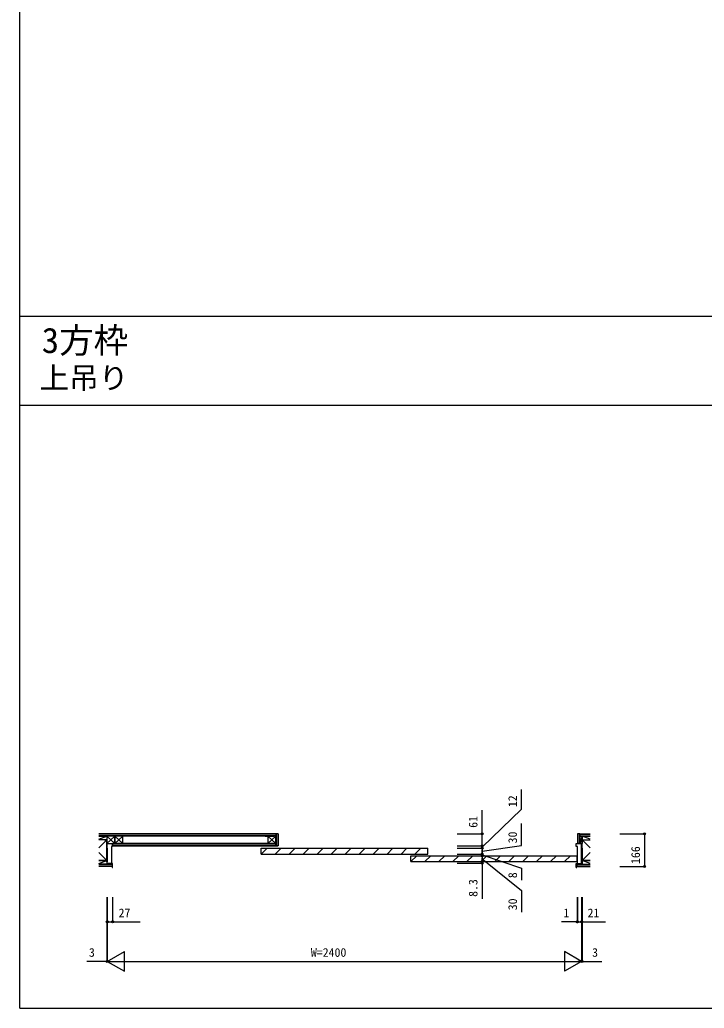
# Model space of a CAD drawing. Units: millimetres, scale not verified. Extents: x -14341 to 14340, y -10000 to 10000.
# Drawn here: x -14341 to -10877, y -10000 to -5000 of the extents above; entities that cross this region are included whole.
import ezdxf
from ezdxf.enums import TextEntityAlignment as Align

# ---------------------------------------------------------------- set-up
doc = ezdxf.new("R2010")
doc.units = ezdxf.units.MM
doc.header["$LTSCALE"] = 50
for name, color, linetype in [('0-0_0', 7, 'Continuous'), ('0-2_YKK_B1', 4, 'Continuous'), ('0-4_YKK_F1', 7, 'Continuous'), ('0-5_YKK_N1', 2, 'Continuous'), ('0-6_YKK_Z1', 7, 'Continuous')]:
    doc.layers.add(name, color=color, linetype=linetype)
doc.styles.add('ＭＳ ゴシック', font='')
doc.styles.get('ＭＳ ゴシック').set_extended_font_data('MS Gothic')

msp = doc.modelspace()

# ---------------------------------------------------------------- linework, layer by layer
at = {"layer": '0-2_YKK_B1'}
for p, q in [((-13897.6, -9167.3), (-13870.6, -9167.3)), ((-13897.6, -9268.3), (-13897.6, -9167.3)), ((-13870.6, -9182.5), (-13876.6, -9182.5)), ((-13876.6, -9182.5), (-13876.6, -9268.3)), ((-13870.6, -9182.5), (-13870.6, -9167.3)), ((-13118.6, -9190.8), (-12276.6, -9190.8)), ((-13118.6, -9220.8), (-13118.6, -9190.8)), ((-13118.6, -9220.8), (-13088.6, -9190.8)), ((-13017.89, -9190.8), (-13047.89, -9220.8)), ((-12947.18, -9190.8), (-12977.18, -9220.8)), ((-12876.47, -9190.8), (-12906.47, -9220.8)), ((-12805.76, -9190.8), (-12835.76, -9220.8)), ((-12735.05, -9190.8), (-12765.05, -9220.8)), ((-12664.34, -9190.8), (-12694.34, -9220.8)), ((-12593.63, -9190.8), (-12623.63, -9220.8)), ((-12522.91, -9190.8), (-12552.91, -9220.8)), ((-12452.2, -9190.8), (-12482.2, -9220.8)), ((-12381.49, -9190.8), (-12411.49, -9220.8)), ((-12310.78, -9190.8), (-12340.78, -9220.8)), ((-12276.6, -9220.8), (-12276.6, -9190.8)), ((-11497.6, -9268.3), (-11497.6, -9167.3)), ((-13118.6, -9220.8), (-12276.6, -9220.8)), ((-12361.6, -9228.8), (-11519.6, -9228.8)), ((-12361.6, -9258.8), (-12361.6, -9228.8)), ((-12361.6, -9258.8), (-12331.6, -9228.8)), ((-12260.89, -9228.8), (-12290.89, -9258.8)), ((-12190.18, -9228.8), (-12220.18, -9258.8)), ((-12119.47, -9228.8), (-12149.47, -9258.8)), ((-12048.76, -9228.8), (-12078.76, -9258.8)), ((-11978.05, -9228.8), (-12008.05, -9258.8)), ((-11907.34, -9228.8), (-11937.34, -9258.8)), ((-11836.63, -9228.8), (-11866.63, -9258.8)), ((-11765.91, -9228.8), (-11795.91, -9258.8)), ((-11695.2, -9228.8), (-11725.2, -9258.8)), ((-11624.49, -9228.8), (-11654.49, -9258.8)), ((-11553.78, -9228.8), (-11583.78, -9258.8)), ((-11519.6, -9258.8), (-11519.6, -9228.8)), ((-13870.6, -9268.3), (-13897.6, -9268.3)), ((-13873.1, -9288.3), (-13870.6, -9288.3)), ((-13870.6, -9288.3), (-13870.6, -9268.3)), ((-12361.6, -9258.8), (-11519.6, -9258.8)), ((-11524.6, -9288.3), (-11522.1, -9288.3))]:
    msp.add_line(p, q, dxfattribs=at)
for points in [[(-11518.6, -9268.3), (-11518.6, -9182.5), (-11524.6, -9182.5), (-11524.6, -9167.3), (-11497.6, -9167.3)], [(-11524.6, -9288.3), (-11524.6, -9268.3), (-11497.6, -9268.3)]]:
    msp.add_lwpolyline(points, dxfattribs=at)
at = {"layer": '0-4_YKK_F1'}
for p, q in [((-14340.6, -10000.3), (-14340.6, 9999.7)), ((-14340.6, -6500.3), (14159.4, -6500.3)), ((-14340.6, -6950.3), (14159.4, -6950.3)), ((-14340.6, -10000.3), (14340.42, -10000.3))]:
    msp.add_line(p, q, dxfattribs=at)
at = {"layer": '0-5_YKK_N1'}
for p, q in [((-12126.6, -9117.8), (-12001.6, -9117.8)), ((-11304.6, -9117.8), (-11179.6, -9117.8)), ((-11179.6, -9117.8), (-11179.6, -9283.8)), ((-12126.6, -9178.8), (-12001.6, -9178.8)), ((-12126.6, -9178.8), (-12001.6, -9178.8)), ((-12126.6, -9190.8), (-12001.6, -9190.8)), ((-12126.6, -9190.8), (-12001.6, -9190.8)), ((-12001.6, -9178.8), (-12001.6, -9158.8)), ((-12001.6, -9178.8), (-12001.6, -9190.8)), ((-12001.6, -9178.8), (-12001.6, -9190.8)), ((-12001.6, -9190.8), (-12001.6, -9210.8)), ((-12001.6, -9190.8), (-12001.6, -9220.8)), ((-12126.6, -9220.8), (-12001.6, -9220.8)), ((-12126.6, -9220.8), (-12001.6, -9220.8)), ((-12126.6, -9228.8), (-12001.6, -9228.8)), ((-12126.6, -9228.8), (-12001.6, -9228.8)), ((-12001.6, -9220.8), (-12001.6, -9200.8)), ((-12001.6, -9220.8), (-12001.6, -9228.8)), ((-12001.6, -9220.8), (-12001.6, -9228.8)), ((-12001.6, -9228.8), (-12001.6, -9258.8)), ((-12001.6, -9228.8), (-12001.6, -9248.8)), ((-12001.6, -9258.8), (-12001.6, -9238.8)), ((-12126.6, -9258.8), (-12001.6, -9258.8)), ((-12126.6, -9258.8), (-12001.6, -9258.8)), ((-12126.6, -9267.1), (-12001.6, -9267.1)), ((-12001.6, -9258.8), (-12001.6, -9267.1)), ((-12001.6, -9267.1), (-12001.6, -9447.1)), ((-11304.6, -9283.8), (-11179.6, -9283.8)), ((-13900.6, -9438.3), (-13900.6, -9763.3)), ((-13897.6, -9438.3), (-13897.6, -9563.3)), ((-13897.6, -9438.3), (-13897.6, -9763.3)), ((-13897.6, -9438.3), (-13897.6, -9763.3)), ((-13870.6, -9438.3), (-13870.6, -9563.3)), ((-11519.6, -9438.3), (-11519.6, -9563.3)), ((-11518.6, -9438.3), (-11518.6, -9563.3)), ((-11518.6, -9438.3), (-11518.6, -9563.3)), ((-11497.6, -9438.3), (-11497.6, -9563.3)), ((-11497.6, -9438.3), (-11497.6, -9763.3)), ((-11497.6, -9438.3), (-11497.6, -9763.3)), ((-11494.6, -9438.3), (-11494.6, -9763.3)), ((-11519.6, -9563.3), (-11599.6, -9563.3)), ((-11518.6, -9563.3), (-11519.6, -9563.3)), ((-11518.6, -9563.3), (-11498.6, -9563.3)), ((-13897.6, -9763.3), (-13811, -9713.3)), ((-13811, -9813.3), (-13811, -9713.3)), ((-11497.6, -9763.3), (-11584.2, -9713.3)), ((-11584.2, -9713.3), (-11584.2, -9813.3)), ((-13900.6, -9763.3), (-14000.6, -9763.3)), ((-13897.6, -9763.3), (-13900.6, -9763.3)), ((-13897.6, -9763.3), (-13877.6, -9763.3)), ((-13897.6, -9763.3), (-13811, -9813.3)), ((-13892.6, -9763.3), (-11499.6, -9763.3)), ((-11497.6, -9763.3), (-11584.2, -9813.3)), ((-11497.6, -9763.3), (-11517.6, -9763.3)), ((-11497.6, -9763.3), (-11494.6, -9763.3)), ((-11494.6, -9763.3), (-11394.6, -9763.3))]:
    msp.add_line(p, q, dxfattribs=at)
for points in [[(-12001.6, -9184.8), (-11801.6, -8993.27), (-11801.6, -8893.27)], [(-12001.6, -9178.8), (-12001.6, -9117.8), (-12001.6, -8997.8)], [(-12001.6, -9205.8), (-11801.6, -9176.4), (-11801.6, -9066.4)], [(-12001.6, -9224.8), (-11801.6, -9292.47), (-11801.6, -9352.47)], [(-12001.6, -9243.8), (-11801.6, -9404.73), (-11801.6, -9514.73)], [(-13897.6, -9563.3), (-13870.6, -9563.3), (-13730.6, -9563.3)], [(-11518.6, -9563.3), (-11497.6, -9563.3), (-11377.6, -9563.3)]]:
    msp.add_lwpolyline(points, dxfattribs=at)
for centre in [(-12001.6, -9117.8), (-11179.6, -9117.8), (-12001.6, -9178.8), (-12001.6, -9178.8), (-12001.6, -9190.8), (-12001.6, -9190.8), (-12001.6, -9220.8), (-12001.6, -9220.8), (-12001.6, -9228.8), (-12001.6, -9228.8), (-12001.6, -9258.8), (-12001.6, -9258.8), (-12001.6, -9267.1), (-11179.6, -9283.8), (-13897.6, -9563.3), (-13870.6, -9563.3), (-11519.6, -9563.3), (-11518.6, -9563.3), (-11518.6, -9563.3), (-11497.6, -9563.3), (-13897.6, -9763.3), (-11494.6, -9763.3)]:
    msp.add_circle(centre, 5, dxfattribs=at)
at = {"layer": '0-6_YKK_Z1'}
for p, q in [((-13045.1, -9117.8), (-13940.6, -9117.8)), ((-13045.1, -9119.8), (-13940.6, -9119.8)), ((-13045.1, -9128.3), (-13940.6, -9128.3)), ((-13912.6, -9130.3), (-13940.6, -9130.3)), ((-13940.6, -9145.3), (-13900.6, -9130.3)), ((-13045.1, -9130.3), (-13940.6, -9130.3)), ((-13940.6, -9188.3), (-13900.6, -9148.3)), ((-13912.6, -9130.3), (-13900.6, -9130.3)), ((-13912.6, -9148.3), (-13900.6, -9148.3)), ((-13054.1, -9130.3), (-13905.6, -9130.3)), ((-13900.6, -9166.3), (-13859.6, -9130.3)), ((-13900.6, -9130.3), (-13859.6, -9166.3)), ((-13900.6, -9253.3), (-13900.6, -9148.3)), ((-13859.6, -9166.3), (-13818.6, -9130.3)), ((-13859.6, -9130.3), (-13818.6, -9166.3)), ((-13099.1, -9130.3), (-13054.6, -9130.3)), ((-13086.1, -9166.3), (-13045.1, -9130.3)), ((-13086.1, -9130.3), (-13045.1, -9166.3)), ((-13045.1, -9117.8), (-13045.1, -9178.8)), ((-13045.1, -9117.8), (-13045.1, -9178.8)), ((-13032.6, -9117.8), (-13045.1, -9117.8)), ((-13045.1, -9117.8), (-13045.1, -9130.3)), ((-13043.1, -9117.8), (-13043.1, -9178.8)), ((-13034.6, -9117.8), (-13034.6, -9178.8)), ((-13032.6, -9117.8), (-13032.6, -9178.8)), ((-11519.1, -9117.8), (-11519.1, -9167.3)), ((-11506.6, -9117.8), (-11519.1, -9117.8)), ((-11517.1, -9117.8), (-11517.1, -9167.3)), ((-11508.6, -9117.8), (-11508.6, -9167.3)), ((-11506.6, -9117.8), (-11454.6, -9117.8)), ((-11506.6, -9117.8), (-11506.6, -9130.3)), ((-11506.6, -9117.8), (-11506.6, -9167.3)), ((-11506.6, -9119.8), (-11454.6, -9119.8)), ((-11506.6, -9128.3), (-11454.6, -9128.3)), ((-11506.6, -9130.3), (-11454.6, -9130.3)), ((-11494.6, -9130.3), (-11506.6, -9166.3)), ((-11494.6, -9130.3), (-11454.6, -9130.3)), ((-11454.6, -9145.3), (-11494.6, -9130.3)), ((-11494.6, -9130.3), (-11494.6, -9148.3)), ((-11494.6, -9148.3), (-11454.6, -9148.3)), ((-11494.6, -9253.3), (-11494.6, -9148.3)), ((-11454.6, -9188.3), (-11494.6, -9148.3)), ((-13900.6, -9260.3), (-13897.6, -9190.3)), ((-13900.6, -9190.3), (-13897.6, -9260.3)), ((-13045.1, -9166.3), (-13871.1, -9166.3)), ((-13870.6, -9166.3), (-13045.1, -9166.3)), ((-13870.6, -9166.3), (-13870.6, -9178.8)), ((-13870.6, -9168.3), (-13045.1, -9168.3)), ((-13870.6, -9176.8), (-13045.1, -9176.8)), ((-13870.6, -9178.8), (-13045.1, -9178.8)), ((-13045.1, -9178.77), (-13045.1, -9166.3)), ((-13045.1, -9166.3), (-13045.1, -9178.8)), ((-13032.6, -9178.8), (-13045.1, -9178.8)), ((-13044.4, -9178.8), (-13034.6, -9178.8)), ((-11506.6, -9167.3), (-11519.1, -9167.3)), ((-11497.6, -9260.3), (-11494.6, -9190.3)), ((-13940.6, -9213.3), (-13900.6, -9253.3)), ((-11454.6, -9213.3), (-11494.6, -9253.3)), ((-13900.6, -9253.3), (-13940.6, -9253.3)), ((-13940.6, -9268.3), (-13900.6, -9253.3)), ((-13900.6, -9271.3), (-13940.6, -9271.3)), ((-13873.1, -9271.3), (-13940.6, -9271.3)), ((-13873.1, -9273.3), (-13940.6, -9273.3)), ((-13873.1, -9281.8), (-13940.6, -9281.8)), ((-13873.1, -9283.8), (-13940.6, -9283.8)), ((-13873.1, -9271.3), (-13873.1, -9283.8)), ((-11522.1, -9271.3), (-11454.6, -9271.3)), ((-11522.1, -9271.3), (-11522.1, -9283.8)), ((-11522.1, -9273.3), (-11454.6, -9273.3)), ((-11522.1, -9281.8), (-11454.6, -9281.8)), ((-11522.1, -9283.8), (-11454.6, -9283.8)), ((-11494.6, -9253.3), (-11454.6, -9253.3)), ((-11454.6, -9268.3), (-11494.6, -9253.3))]:
    msp.add_line(p, q, dxfattribs=at)
for points in [[(-13940.6, -9130.3), (-13900.6, -9130.3), (-13900.6, -9148.3), (-13940.6, -9148.3)], [(-13900.6, -9253.3), (-13900.6, -9148.3), (-13940.6, -9148.3)], [(-13092.1, -9166.3), (-13045.1, -9166.3), (-13045.1, -9178.8)], [(-13940.6, -9253.3), (-13900.6, -9253.3), (-13900.6, -9271.3), (-13940.6, -9271.3)], [(-11454.6, -9253.3), (-11494.6, -9253.3), (-11494.6, -9271.3), (-11454.6, -9271.3)]]:
    msp.add_lwpolyline(points, dxfattribs=at)
for points in [[(-13900.6, -9166.3), (-13859.6, -9166.3), (-13859.6, -9130.3), (-13900.6, -9130.3)], [(-13859.6, -9166.3), (-13818.6, -9166.3), (-13818.6, -9130.3), (-13859.6, -9130.3)], [(-13086.1, -9166.3), (-13045.1, -9166.3), (-13045.1, -9130.3), (-13086.1, -9130.3)], [(-11506.6, -9130.3), (-11494.6, -9130.3), (-11494.6, -9166.3), (-11506.6, -9166.3)], [(-13900.6, -9260.3), (-13900.6, -9190.3), (-13897.6, -9190.3), (-13897.6, -9260.3)], [(-11497.6, -9260.3), (-11497.6, -9190.3), (-11494.6, -9190.3), (-11494.6, -9260.3)]]:
    msp.add_lwpolyline(points, close=True, dxfattribs=at)

# ---------------------------------------------------------------- texts
at = {"layer": '0-0_0', "style": 'ＭＳ ゴシック'}
for s, height, p in [('3方枠', 128.3, (-14229.05, -6724.58)), ('上吊り', 110, (-14240.72, -6899.58))]:
    msp.add_text(s, height=height, dxfattribs=at).set_placement(p, align=Align.BOTTOM_LEFT)
at = {"layer": '0-5_YKK_N1', "style": 'ＭＳ ゴシック'}
for s, p in [('12', (-11811.6, -8983.27)), ('61', (-12011.6, -9087.8)), ('30', (-11811.6, -9166.4)), ('166', (-11189.6, -9270.8)), ('8', (-11811.6, -9342.47)), ('8.3', (-12011.6, -9437.1)), ('30', (-11811.6, -9504.73))]:
    msp.add_text(s, height=43.99, rotation=90, dxfattribs=at).set_placement(p, align=Align.BOTTOM_LEFT)
for s, p in [('27', (-13840.6, -9553.3)), ('1', (-11589.6, -9553.3)), ('21', (-11467.6, -9553.3)), ('3', (-13990.6, -9753.3)), ('W=2400', (-12867.6, -9753.3)), ('3', (-11444.6, -9753.3))]:
    msp.add_text(s, height=43.99, dxfattribs=at).set_placement(p, align=Align.BOTTOM_LEFT)

doc.saveas('drawing.dxf')
